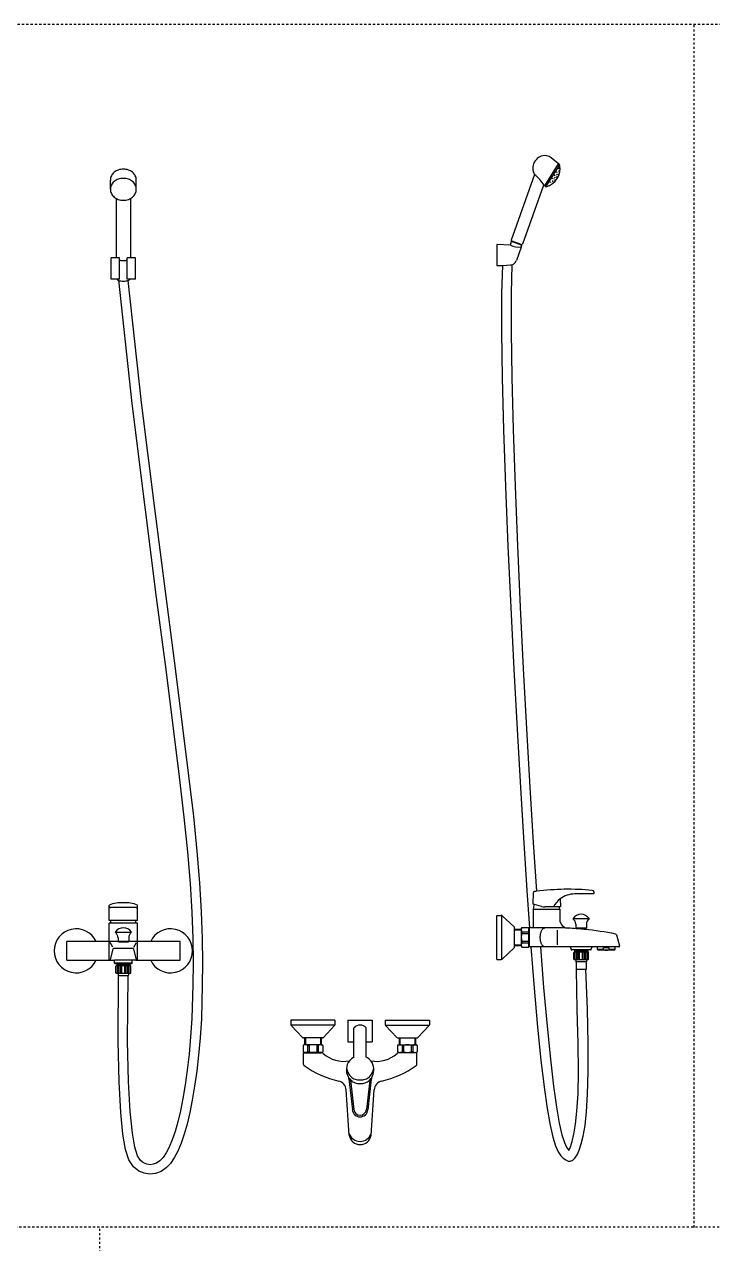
# Model space of a CAD drawing. Header units: inches. Extents: x -292 to 2932, y -132 to 3398.
# Drawn here: x 476.1 to 507.9, y 1110.4 to 1166.7 of the extents above; entities that cross this region are included whole.
import ezdxf

# ---------------------------------------------------------------- set-up
doc = ezdxf.new("R2010")
doc.units = ezdxf.units.IN
doc.header["$MEASUREMENT"] = 0
doc.linetypes.add('DASHDOT2', pattern=[0.5, 0.25, -0.125, 0, -0.125])

# ---------------------------------------------------------------- blocks, each defined once
blk = doc.blocks.new('showerheads_and_shower_faucets')
at = {"color": 18, "linetype": 'DASHDOT2', "true_color": 0x000000, "transparency": 33554541}
for p, q in [((7423.1, 4796.1), (924.4, 4796.1)), ((3372.6, 3385.7), (3372.6, 4796.1)), ((925.3, 3386.4), (7423.1, 3386.4)), ((2675.8, 1080.2), (2675.8, 3386.4))]:
    blk.add_line(p, q, dxfattribs=at)
at = {"color": 18, "true_color": 0x000000, "transparency": 33554541}
for p, q in [((3197.4, 4606.9), (3213.6, 4632.6)), ((3214.9, 4631.6), (3207.2, 4637.9)), ((3185.1, 4620.1), (3157.8, 4543.1)), ((3198.7, 4605.8), (3214.9, 4631.6)), ((3208.8, 4619.6), (3208.5, 4619.1)), ((3209, 4618.8), (3208.5, 4619.1)), ((3209.3, 4619.3), (3208.8, 4619.6)), ((3209.3, 4619.3), (3209, 4618.8)), ((3211.1, 4623.2), (3210.8, 4622.7)), ((3211.3, 4622.4), (3210.8, 4622.7)), ((3211.3, 4620.3), (3211, 4619.8)), ((3211.5, 4619.6), (3211, 4619.8)), ((3211.6, 4622.9), (3211.1, 4623.2)), ((3211.4, 4617.6), (3211.1, 4617.1)), ((3211.6, 4622.9), (3211.3, 4622.4)), ((3211.7, 4620), (3211.3, 4620.3)), ((3211.9, 4617.3), (3211.4, 4617.6)), ((3211.7, 4620), (3211.5, 4619.6)), ((3213.5, 4620.6), (3213.2, 4620.1)), ((3213.7, 4619.8), (3213.2, 4620.1)), ((3213.7, 4624.4), (3213.4, 4623.9)), ((3213.9, 4623.7), (3213.4, 4623.9)), ((3213.8, 4627.5), (3213.5, 4627.1)), ((3214, 4626.8), (3213.5, 4627.1)), ((3213.9, 4620.3), (3213.5, 4620.6)), ((3214.2, 4624.1), (3213.7, 4624.4)), ((3213.9, 4620.3), (3213.7, 4619.8)), ((3214.3, 4627.3), (3213.8, 4627.5)), ((3214.2, 4624.1), (3213.9, 4623.7)), ((3214.3, 4627.3), (3214, 4626.8)), ((2688.2, 4602.8), (2688.2, 4613.6)), ((2718.5, 4602.8), (2718.5, 4613.6)), ((3195.5, 4606.5), (3171.4, 4538.3)), ((3198.7, 4605.8), (3197.3, 4607)), ((3203.8, 4611.6), (3203.5, 4611.1)), ((3204, 4610.8), (3203.5, 4611.1)), ((3204.2, 4611.3), (3203.8, 4611.6)), ((3204.2, 4611.3), (3204, 4610.8)), ((3206.5, 4612.6), (3206.2, 4612.1)), ((3206.7, 4611.8), (3206.2, 4612.1)), ((3206.6, 4615.8), (3206.3, 4615.3)), ((3206.8, 4615), (3206.3, 4615.3)), ((3207, 4612.3), (3206.5, 4612.6)), ((3207.1, 4615.5), (3206.6, 4615.8)), ((3207, 4612.3), (3206.7, 4611.8)), ((3207.1, 4615.5), (3206.8, 4615)), ((3209, 4616.8), (3208.7, 4616.3)), ((3209.2, 4616), (3208.7, 4616.3)), ((3209.1, 4613.8), (3208.8, 4613.3)), ((3209.3, 4613), (3208.8, 4613.3)), ((3209.5, 4616.5), (3209, 4616.8)), ((3209.6, 4613.5), (3209.1, 4613.8)), ((3209.5, 4616.5), (3209.2, 4616)), ((3209.6, 4613.5), (3209.3, 4613)), ((3211.6, 4616.8), (3211.1, 4617.1)), ((3211.9, 4617.3), (3211.6, 4616.8)), ((2694.8, 4592.1), (2694.8, 4522.4)), ((2711.9, 4592.1), (2711.9, 4522.4)), ((3157, 4537.3), (3141.1, 4538.2)), ((3141.1, 4538.2), (3141.1, 4513.3)), ((3157, 4537.3), (3158.3, 4541.4)), ((3159.1, 4541.8), (3158.3, 4542.1)), ((3158.3, 4541.4), (3159.1, 4541.8)), ((3170.2, 4537.1), (3158.3, 4541.4)), ((3169.8, 4538), (3159.1, 4541.8)), ((3169.7, 4534.8), (3164, 4519.2)), ((3170.2, 4537.1), (3169.4, 4535.1)), ((3169.4, 4535.1), (3169.5, 4535.1)), ((3170.3, 4537.8), (3169.8, 4538)), ((3169.8, 4538), (3170.2, 4537.1)), ((2694.8, 4522.4), (2689.1, 4522.4)), ((2698.7, 4522.4), (2694.8, 4522.4)), ((2698.7, 4497.3), (2698.7, 4522.4)), ((2708, 4497.3), (2708, 4522.4)), ((2711.9, 4522.4), (2708, 4522.4)), ((2717.7, 4522.4), (2711.9, 4522.4)), ((3141.1, 4513.3), (3147.8, 4513.6)), ((3147.8, 4513.6), (3157.2, 4514.1)), ((2696.2, 4497.3), (2689.1, 4497.3)), ((2696.2, 4497.3), (2696.2, 4496.7)), ((2698.7, 4497.3), (2696.2, 4497.3)), ((2698.7, 4497.3), (2696.2, 4497.3)), ((2710.6, 4497.3), (2708, 4497.3)), ((2710.6, 4497.3), (2708, 4497.3)), ((2717.7, 4497.3), (2710.6, 4497.3)), ((2710.6, 4497.3), (2710.6, 4496.7)), ((3183.7, 3777.6), (3183.3, 3764.9)), ((3254.3, 3776.6), (3232.6, 3776.6)), ((3254.7, 3779), (3254.7, 3777)), ((2686.8, 3745.6), (2686.8, 3763.6)), ((2718.6, 3760.8), (2688.2, 3760.8)), ((2719.9, 3745.6), (2719.9, 3763.6)), ((3185.1, 3764.2), (3183.4, 3764.7)), ((3193.4, 3762), (3185.1, 3764.2)), ((3214.5, 3761.5), (3197.3, 3761.5)), ((3215.4, 3761.5), (3214.5, 3761.5)), ((3215.3, 3770.7), (3215.6, 3761.7)), ((2688.8, 3745.6), (2686.8, 3745.6)), ((2688.8, 3742.2), (2688.8, 3745.6)), ((2718, 3745.6), (2688.8, 3745.6)), ((2719.9, 3745.6), (2718, 3745.6)), ((2718, 3742.2), (2718, 3745.6)), ((3141.1, 3751.5), (3146.4, 3751.5)), ((3141.1, 3699.9), (3141.1, 3751.5)), ((3147, 3700), (3147, 3751.4)), ((3147.4, 3751.1), (3161.3, 3738)), ((3183.9, 3758.9), (3183.9, 3736.8)), ((3183.9, 3758.9), (3214.9, 3758.9)), ((3214.9, 3758.9), (3214.9, 3746.8)), ((3214.9, 3758.9), (3214.9, 3758.1)), ((3248.8, 3747.4), (3231.2, 3747.4)), ((2688.8, 3742.2), (2686.8, 3742.2)), ((2686.8, 3720.9), (2686.8, 3742.2)), ((2718, 3742.2), (2688.8, 3742.2)), ((2712.2, 3731.6), (2694.6, 3731.6)), ((2719.9, 3742.2), (2718, 3742.2)), ((2719.9, 3720.9), (2719.9, 3742.2)), ((3161.7, 3735.5), (3161.7, 3736.9)), ((3161.7, 3735.5), (3169.9, 3735.5)), ((3161.7, 3716), (3161.7, 3735.5)), ((3161.7, 3734.6), (3169.9, 3734.6)), ((3169.9, 3736), (3170.5, 3737.1)), ((3169.9, 3735.5), (3169.9, 3736)), ((3169.9, 3716), (3169.9, 3735.5)), ((3170.5, 3737.1), (3178.1, 3737.1)), ((3170.5, 3732), (3178.1, 3732)), ((3170.5, 3732), (3170.5, 3730.1)), ((3178.7, 3736), (3178.1, 3737.1)), ((3178.1, 3732), (3178.1, 3730.1)), ((3178.7, 3732.5), (3178.7, 3736)), ((3178.7, 3732.5), (3179.1, 3732.5)), ((3178.7, 3718.9), (3178.7, 3732.5)), ((3179.1, 3736), (3179.1, 3732.5)), ((3179.1, 3732.5), (3179.1, 3718.9)), ((3183.9, 3736.8), (3179.8, 3736.8)), ((3211.9, 3734), (3211.9, 3717)), ((3233.7, 3741.3), (3233.7, 3736.6)), ((3246.2, 3736.6), (3233.7, 3736.6)), ((3234.4, 3735.9), (3233.7, 3736.6)), ((3245.5, 3735.9), (3234.4, 3735.9)), ((3244.1, 3735.9), (3244.1, 3735)), ((3246.2, 3736.6), (3245.5, 3735.9)), ((3246.2, 3741.3), (3246.2, 3736.6)), ((2637, 3698.8), (2637, 3720.9)), ((2671.4, 3720.9), (2637, 3720.9)), ((2686.8, 3720.9), (2671.4, 3720.9)), ((2697.1, 3720.9), (2686.8, 3720.9)), ((2686.8, 3719.6), (2686.8, 3720.9)), ((2686.8, 3698.8), (2686.8, 3719.6)), ((2691, 3714.3), (2688, 3719.6)), ((2697.1, 3725.4), (2697.1, 3720.8)), ((2697.8, 3720), (2697.1, 3720.8)), ((2709.6, 3720.8), (2697.1, 3720.8)), ((2708.9, 3720), (2697.8, 3720)), ((2709.6, 3720.8), (2708.9, 3720)), ((2709.6, 3725.4), (2709.6, 3720.8)), ((2719.9, 3720.9), (2709.6, 3720.9)), ((2715.7, 3714.3), (2718.7, 3719.6)), ((2735.4, 3720.9), (2719.9, 3720.9)), ((2719.9, 3719.6), (2719.9, 3720.9)), ((2719.9, 3698.8), (2719.9, 3719.6)), ((2769.8, 3720.9), (2735.4, 3720.9)), ((2769.8, 3698.8), (2769.8, 3720.9)), ((3161.7, 3716.8), (3169.9, 3716.8)), ((3170.5, 3730.1), (3178.1, 3730.1)), ((3170.5, 3721.3), (3178.1, 3721.3)), ((3170.5, 3721.3), (3170.5, 3719.4)), ((3170.5, 3719.4), (3178.1, 3719.4)), ((3178.1, 3721.3), (3178.1, 3719.4)), ((3178.7, 3715.4), (3178.7, 3718.9)), ((3178.7, 3718.9), (3179.1, 3718.9)), ((3179.1, 3718.9), (3179.1, 3715.4)), ((3281.5, 3728.5), (3284.9, 3715.6)), ((3161.3, 3713.5), (3147.4, 3700.3)), ((3161.7, 3714.5), (3161.7, 3716)), ((3161.7, 3716), (3169.9, 3716)), ((3169.9, 3715.4), (3169.9, 3716)), ((3169.9, 3715.4), (3170.5, 3714.3)), ((3170.5, 3714.3), (3178.1, 3714.3)), ((3178.7, 3715.4), (3178.1, 3714.3)), ((3181.1, 3714.6), (3179.8, 3714.6)), ((3185.3, 3714.6), (3181.1, 3714.6)), ((3192.3, 3714.6), (3185.3, 3714.6)), ((3225.9, 3714.6), (3192.3, 3714.6)), ((3254, 3714.6), (3225.9, 3714.6)), ((3228.1, 3711.7), (3228.1, 3712.4)), ((3232.2, 3711), (3228.9, 3711)), ((3231.5, 3711), (3229.5, 3711)), ((3231.7, 3708.2), (3231.3, 3707.8)), ((3231.3, 3700), (3231.3, 3707.8)), ((3232.2, 3708.2), (3231.7, 3708.2)), ((3232.2, 3711), (3232.2, 3708.2)), ((3247.7, 3711), (3232.2, 3711)), ((3233.1, 3709.6), (3232.2, 3710.4)), ((3247.7, 3708.2), (3232.2, 3708.2)), ((3233, 3700), (3233, 3707.8)), ((3246.8, 3709.6), (3233.1, 3709.6)), ((3233.1, 3709.6), (3233.1, 3708.2)), ((3234.8, 3700), (3234.8, 3707.8)), ((3236.5, 3700), (3236.5, 3707.8)), ((3238.2, 3700), (3238.2, 3707.8)), ((3241.7, 3700), (3241.7, 3707.8)), ((3243.4, 3700), (3243.4, 3707.8)), ((3245.1, 3700), (3245.1, 3707.8)), ((3246.8, 3709.6), (3247.7, 3710.4)), ((3246.8, 3709.6), (3246.8, 3708.2)), ((3246.9, 3700), (3246.9, 3707.8)), ((3251, 3711), (3247.7, 3711)), ((3247.7, 3711), (3247.7, 3708.2)), ((3248.2, 3708.2), (3247.7, 3708.2)), ((3248.6, 3707.8), (3248.2, 3708.2)), ((3248.6, 3700), (3248.6, 3707.8)), ((3251.7, 3711.7), (3251.7, 3712.4)), ((3259.1, 3714.6), (3254, 3714.6)), ((3259.1, 3711.3), (3259.1, 3714.6)), ((3279.8, 3714.6), (3259.1, 3714.6)), ((3259.9, 3710.6), (3259.1, 3711.3)), ((3266.1, 3711.3), (3259.1, 3711.3)), ((3279, 3710.6), (3259.9, 3710.6)), ((3266.1, 3711.3), (3266.1, 3713.4)), ((3272.8, 3711.3), (3272.8, 3713.4)), ((3279.8, 3711.3), (3272.8, 3711.3)), ((3279, 3710.6), (3279.8, 3711.3)), ((3284.2, 3714.6), (3279.8, 3714.6)), ((3279.8, 3711.3), (3279.8, 3714.6)), ((2637, 3698.8), (2671.4, 3698.8)), ((2671.4, 3698.8), (2688.6, 3698.8)), ((2688.6, 3698.8), (2693, 3698.8)), ((2693, 3695.5), (2693, 3698.8)), ((2713.7, 3698.8), (2693, 3698.8)), ((2693.8, 3694.7), (2693, 3695.5)), ((2713.7, 3695.5), (2693, 3695.5)), ((2695.6, 3694.7), (2693.8, 3694.7)), ((2695.1, 3692.4), (2694.7, 3692)), ((2694.7, 3684.1), (2694.7, 3692)), ((2695.6, 3692.4), (2695.1, 3692.4)), ((2695.6, 3694.7), (2695.6, 3692.4)), ((2711.1, 3694.7), (2695.6, 3694.7)), ((2696.5, 3693.7), (2695.6, 3694.6)), ((2711.1, 3692.4), (2695.6, 3692.4)), ((2696.4, 3684.1), (2696.4, 3692)), ((2696.5, 3693.7), (2696.5, 3692.4)), ((2710.2, 3693.7), (2696.5, 3693.7)), ((2698.2, 3684.1), (2698.2, 3692)), ((2699.9, 3684.1), (2699.9, 3692)), ((2701.6, 3684.1), (2701.6, 3692)), ((2705.1, 3684.1), (2705.1, 3692)), ((2706.8, 3684.1), (2706.8, 3692)), ((2708.5, 3684.1), (2708.5, 3692)), ((2710.2, 3693.7), (2711.1, 3694.6)), ((2710.2, 3693.7), (2710.2, 3692.4)), ((2710.3, 3684.1), (2710.3, 3692)), ((2712.9, 3694.7), (2711.1, 3694.7)), ((2711.1, 3694.7), (2711.1, 3692.4)), ((2711.6, 3692.4), (2711.1, 3692.4)), ((2712, 3692), (2711.6, 3692.4)), ((2712, 3684.1), (2712, 3692)), ((2712.9, 3694.7), (2713.7, 3695.5)), ((2718.1, 3698.8), (2713.7, 3698.8)), ((2713.7, 3695.5), (2713.7, 3698.8)), ((2718.1, 3698.8), (2735.4, 3698.8)), ((2735.4, 3698.8), (2769.8, 3698.8)), ((3141.1, 3699.9), (3146.4, 3699.9)), ((3231.3, 3700), (3232.1, 3699.2)), ((3233.8, 3699.2), (3232.1, 3699.2)), ((3233.8, 3699.2), (3233.8, 3697.2)), ((3246.1, 3699.2), (3233.8, 3699.2)), ((3234.1, 3696.7), (3234.1, 3688.1)), ((3245.7, 3696.9), (3234.2, 3696.9)), ((3245.8, 3696.7), (3245.8, 3688.1)), ((3247.8, 3699.2), (3246.1, 3699.2)), ((3246.1, 3699.2), (3246.1, 3697.2)), ((3248.6, 3700), (3247.8, 3699.2)), ((2694.7, 3684.1), (2695.5, 3683.4)), ((2697.2, 3683.4), (2695.5, 3683.4)), ((2709.5, 3683.4), (2697.2, 3683.4)), ((2697.2, 3683.4), (2697.2, 3681.3)), ((2697.5, 3680.9), (2697.8, 3680.9)), ((2697.8, 3680.9), (2708.9, 3680.9)), ((2708.9, 3680.9), (2709.2, 3680.9)), ((2709.5, 3683.4), (2709.5, 3681.3)), ((2711.3, 3683.4), (2709.5, 3683.4)), ((2712, 3684.1), (2711.3, 3683.4)), ((3234.4, 3688.1), (3234.1, 3688.1)), ((3245.5, 3688.1), (3234.4, 3688.1)), ((3245.8, 3688.1), (3245.5, 3688.1)), ((2951.4, 3628.5), (2899.8, 3628.5)), ((2899.8, 3628.5), (2899.8, 3623.2)), ((2951.3, 3622.6), (2899.9, 3622.6)), ((2900.2, 3622.2), (2913.4, 3608.3)), ((2937.8, 3608.3), (2951, 3622.2)), ((2951.4, 3628.5), (2951.4, 3623.2)), ((2966.6, 3628.5), (2976.3, 3628.5)), ((2973.7, 3603.4), (2973.7, 3619.7)), ((2976.3, 3628.5), (2985.6, 3628.5)), ((2985.6, 3628.5), (2995.2, 3628.5)), ((2988.1, 3603.4), (2988.1, 3619.7)), ((3010.4, 3628.5), (3010.4, 3623.2)), ((3010.4, 3628.5), (3062.1, 3628.5)), ((3010.6, 3622.6), (3062, 3622.6)), ((3024, 3608.3), (3010.8, 3622.2)), ((3061.7, 3622.2), (3048.5, 3608.3)), ((3062.1, 3628.5), (3062.1, 3623.2)), ((2915.8, 3607.8), (2914.4, 3607.8)), ((2935.4, 3607.8), (2915.8, 3607.8)), ((2915.8, 3607.8), (2915.8, 3599.7)), ((2916.7, 3607.8), (2916.7, 3599.7)), ((2934.5, 3607.8), (2934.5, 3599.7)), ((2935.4, 3607.8), (2935.4, 3599.7)), ((2936.8, 3607.8), (2935.4, 3607.8)), ((2966.6, 3603.4), (2973.7, 3603.4)), ((2973.7, 3585.1), (2973.7, 3603.4)), ((2988.1, 3603.4), (2995.2, 3603.4)), ((2988.1, 3585.1), (2988.1, 3603.4)), ((3025.1, 3607.8), (3026.5, 3607.8)), ((3026.5, 3607.8), (3046, 3607.8)), ((3026.5, 3607.8), (3026.5, 3599.7)), ((3027.4, 3607.8), (3027.4, 3599.7)), ((3045.2, 3607.8), (3045.2, 3599.7)), ((3046, 3607.8), (3047.4, 3607.8)), ((3046, 3607.8), (3046, 3599.7)), ((2915.3, 3599.7), (2914.2, 3599.1)), ((2914.2, 3599.1), (2914.2, 3591.5)), ((2915.3, 3590.9), (2914.2, 3591.5)), ((2914.5, 3576.5), (2914.5, 3589.8)), ((2915.8, 3599.7), (2915.3, 3599.7)), ((2918.8, 3590.9), (2915.3, 3590.9)), ((2915.3, 3590.5), (2918.8, 3590.5)), ((2935.4, 3599.7), (2915.8, 3599.7)), ((2932.4, 3590.9), (2918.8, 3590.9)), ((2918.8, 3590.9), (2918.8, 3590.5)), ((2918.8, 3590.5), (2932.4, 3590.5)), ((2919.3, 3599.1), (2921.2, 3599.1)), ((2919.3, 3599.1), (2919.3, 3591.5)), ((2919.3, 3591.5), (2921.2, 3591.5)), ((2921.2, 3599.1), (2921.2, 3591.5)), ((2930, 3599.1), (2931.9, 3599.1)), ((2930, 3599.1), (2930, 3591.5)), ((2930, 3591.5), (2931.9, 3591.5)), ((2931.9, 3599.1), (2931.9, 3591.5)), ((2932.4, 3590.9), (2932.4, 3590.5)), ((2935.9, 3590.9), (2932.4, 3590.9)), ((2932.4, 3590.5), (2935.2, 3590.5)), ((2935.9, 3599.7), (2935.4, 3599.7)), ((2935.9, 3599.7), (2937, 3599.1)), ((2935.9, 3590.9), (2937, 3591.5)), ((2937, 3599.1), (2937, 3591.5)), ((3025.9, 3599.7), (3024.8, 3599.1)), ((3024.8, 3599.1), (3024.8, 3591.5)), ((3025.9, 3590.9), (3024.8, 3591.5)), ((3025.9, 3599.7), (3026.5, 3599.7)), ((3025.9, 3590.9), (3029.4, 3590.9)), ((3026.5, 3599.7), (3046, 3599.7)), ((3029.4, 3590.5), (3026.6, 3590.5)), ((3029.4, 3590.9), (3043.1, 3590.9)), ((3029.4, 3590.9), (3029.4, 3590.5)), ((3043.1, 3590.5), (3029.4, 3590.5)), ((3031.8, 3599.1), (3030, 3599.1)), ((3030, 3599.1), (3030, 3591.5)), ((3031.8, 3591.5), (3030, 3591.5)), ((3031.8, 3599.1), (3031.8, 3591.5)), ((3042.5, 3599.1), (3040.7, 3599.1)), ((3040.7, 3599.1), (3040.7, 3591.5)), ((3042.5, 3591.5), (3040.7, 3591.5)), ((3042.5, 3599.1), (3042.5, 3591.5)), ((3043.1, 3590.9), (3046.6, 3590.9)), ((3043.1, 3590.9), (3043.1, 3590.5)), ((3046.6, 3590.5), (3043.1, 3590.5)), ((3046, 3599.7), (3046.6, 3599.7)), ((3046.6, 3599.7), (3047.7, 3599.1)), ((3046.6, 3590.9), (3047.7, 3591.5)), ((3047.3, 3576.5), (3047.3, 3589.8)), ((3047.7, 3599.1), (3047.7, 3591.5)), ((2967.8, 3559.8), (2971.8, 3523.5)), ((2968.1, 3493.9), (2964.4, 3547.1)), ((2969.8, 3558.4), (2973.6, 3523.7)), ((2992.1, 3558.4), (2988.3, 3523.7)), ((2994, 3559.3), (2990.1, 3523.5)), ((2993.7, 3493.9), (2997.5, 3547.1))]:
    blk.add_line(p, q, dxfattribs=at)
for points in [[(2718.5, 4613.6, 0.114159), (2717.4, 4618.4, 0.10366), (2714.1, 4622.7, 0.091606), (2709.3, 4625.4, 0.08459), (2703.4, 4626.4, 0.08459), (2697.4, 4625.4, 0.091606), (2692.6, 4622.7, 0.10366), (2689.3, 4618.4, 0.114159), (2688.2, 4613.6, 0.114159)], [(2689.3, 4607.6, 0.114159), (2688.2, 4602.8, 0.114159)], [(2718.5, 4602.8, 0.114159), (2717.4, 4607.6, 0.10366), (2714.1, 4611.9, 0.091606), (2709.3, 4614.6, 0.08459), (2703.4, 4615.6, 0.08459), (2697.4, 4614.6, 0.091606), (2692.6, 4611.9, 0.10366), (2689.3, 4607.6, 0.114159)], [(2688.2, 4602.8, 0.114159), (2689.3, 4597.9, 0.10366), (2692.6, 4593.7, 0.043813), (2694.8, 4592.1, 0.08459)], [(2694.8, 4592.1, 0.047602), (2697.4, 4590.9, 0.08459), (2703.4, 4589.9, 0.08459), (2709.3, 4590.9, 0.047602), (2711.9, 4592.1, 0.10366)], [(2711.9, 4592.1, 0.043813), (2714.1, 4593.7, 0.10366), (2717.4, 4597.9, 0.114159), (2718.5, 4602.8, 0.114159)], [(2698.7, 4519.8, 0.036466), (2700.4, 4519.5, 0.034134), (2703.4, 4519.3, 0.034134), (2706.3, 4519.5, 0.036466), (2708, 4519.8, 0.08895)], [(2696.2, 4496.7, 0.030318), (2697.5, 4496.1, 0.034134)], [(2697.5, 4496.1, 0.063865), (2700.4, 4495.3, 0.034134), (2703.4, 4495.1, 0.034134), (2706.3, 4495.3, 0.050833), (2708.7, 4495.9, 0.08895)], [(2708.7, 4495.9, 0.043325), (2710.6, 4496.7, 0.08895)], [(3197.4, 3714.6, -0.179922), (3195.6, 3715.3, -0.103187), (3193.6, 3717.9, -0.062886), (3192.5, 3721.2, -0.049095), (3192, 3725.7, -0.049095), (3192.5, 3730.2, -0.062886), (3193.6, 3733.5, -0.103187), (3195.6, 3736.1, -0.179922), (3197.4, 3736.8, -0.179922)], [(2718.1, 3698.8, 0.493145), (2718.8, 3699.7), (2715.6, 3712, 0.339454), (2714.7, 3712.6), (2692, 3712.6, 0.339454), (2691.2, 3712), (2687.9, 3699.7, 0.493145), (2688.6, 3698.8)], [(2966.5, 3567.3, 0.018466), (2966.9, 3566.6, 0.10366), (2970.2, 3562.3, 0.091606), (2975, 3559.5, 0.08459), (2980.9, 3558.5, 0.08459), (2986.9, 3559.5, 0.091606), (2991.7, 3562.3, 0.10366), (2995, 3566.6, 0.018466), (2995.3, 3567.3, 0.114159)], [(2966.5, 3563.1, 0.018466), (2966.9, 3562.4, 0.10366), (2970.2, 3558.1, 0.091606), (2975, 3555.3, 0.08459), (2980.9, 3554.3, 0.08459), (2986.9, 3555.3, 0.091606), (2991.7, 3558.1, 0.10366), (2995, 3562.4, 0.018466), (2995.3, 3563.1, 0.114159)]]:
    blk.add_lwpolyline(points, format="xyb", dxfattribs=at)
for points in [[(2689.1, 4497.3), (2689.1, 4522.4)], [(2717.7, 4497.3), (2717.7, 4522.4)], [(3147.8, 4513.6), (3146.8, 4481.1), (3146.7, 4435.8), (3147.5, 4381.8), (3149.1, 4320.7), (3151.4, 4254.2), (3154.2, 4184.2), (3157.4, 4112.3), (3161, 4040.2), (3164.8, 3969.6), (3168.7, 3901.3), (3172.7, 3836), (3176.8, 3774.6), (3179.5, 3736.7)], [(3158.9, 4514.4), (3157.9, 4480.9), (3157.8, 4435.9), (3158.6, 4382), (3160.2, 4321), (3162.5, 4254.6), (3165.3, 4184.7), (3168.5, 4112.8), (3172.1, 4040.8), (3175.9, 3970.2), (3179.8, 3901.9), (3183.8, 3836.8), (3187.6, 3779.7)], [(2708.7, 4495.9), (2724.3, 4353), (2739.9, 4228.5), (2753.1, 4125.5), (2764, 4041), (2772.8, 3971.9), (2779.9, 3915.1), (2785.4, 3867.8), (2789.6, 3826.8), (2792.7, 3789.6), (2794.7, 3755.6), (2795.8, 3724.4), (2796.2, 3695.9), (2795.8, 3669.8), (2794.8, 3630.1), (2793.3, 3608.1), (2791.4, 3587.6), (2789.3, 3568.7), (2786.8, 3551.1), (2784.1, 3534.9), (2781.2, 3520.2), (2778.1, 3506.8), (2774.7, 3494.9), (2771.1, 3484.3), (2767.2, 3475.1), (2763.1, 3467.3), (2758.5, 3460.7), (2753.4, 3455.3), (2747.5, 3451.2), (2741, 3448.7), (2734.2, 3448), (2727.7, 3449.1), (2721.5, 3451.7), (2715.2, 3456.5), (2709.9, 3464.9), (2706, 3477.1), (2702.9, 3494.9), (2700.4, 3520.5), (2698.4, 3556.2), (2697.1, 3604), (2697.8, 3680.9)], [(2697.5, 4496.1), (2713.2, 4351.6), (2728.9, 4227.1), (2742, 4124.1), (2753, 4039.6), (2761.8, 3970.5), (2768.9, 3913.8), (2774.4, 3866.6), (2778.6, 3825.8), (2781.6, 3788.8), (2783.6, 3755.1), (2784.7, 3724.2), (2785.1, 3695.9), (2784.7, 3670.1), (2783.7, 3630.7), (2782.2, 3608.9), (2780.4, 3588.8), (2778.2, 3570.1), (2775.8, 3552.8), (2773.2, 3536.9), (2770.4, 3522.5), (2767.3, 3509.6), (2764.1, 3498.2), (2760.7, 3488.3), (2757.2, 3479.9), (2753.6, 3473.1), (2749.9, 3467.7), (2746.1, 3463.8), (2742.3, 3461.1), (2738.4, 3459.6), (2734.6, 3459.2), (2730.8, 3459.9), (2727.1, 3461.4), (2723.5, 3464.2), (2720, 3469.7), (2716.8, 3479.7), (2713.9, 3496.3), (2711.5, 3521.4), (2709.5, 3556.7), (2708.2, 3604.2), (2708.9, 3680.9)], [(3181.1, 3714.6), (3185, 3666.1), (3189, 3620.5), (3192.8, 3581.6), (3196.5, 3550), (3200.1, 3524.9), (3203.5, 3505.7), (3206.8, 3491.4), (3210, 3481.2), (3213.1, 3474.3), (3216.1, 3469.7), (3219, 3466.8), (3221.9, 3464.7), (3224.7, 3463.5), (3227.4, 3463.4), (3230.1, 3464.4), (3232.7, 3466.8), (3235.3, 3470.6), (3237.8, 3476.2), (3240.1, 3483.5), (3242.4, 3492.8), (3244.5, 3505.1), (3246.2, 3521.1), (3247.5, 3541.9), (3248.2, 3568.2), (3248.2, 3601.1), (3247.3, 3641.4), (3245.5, 3688.1)], [(3192.3, 3714.6), (3196, 3667), (3200, 3621.5), (3203.9, 3582.8), (3207.5, 3551.4), (3211.1, 3526.7), (3214.4, 3507.9), (3217.5, 3494.3), (3220.4, 3485.1), (3222.8, 3479.6), (3224.7, 3476.8), (3225.5, 3476), (3225.5, 3476), (3227.4, 3480.2), (3229.5, 3486.5), (3231.5, 3495.1), (3233.5, 3506.6), (3235.1, 3522), (3236.3, 3542.3), (3236.8, 3568.3), (3236.6, 3600.9), (3235.4, 3641), (3234.4, 3688.1)], [(2966.6, 3628.5), (2966.6, 3603.4)], [(2995.2, 3628.5), (2995.2, 3603.4)]]:
    blk.add_lwpolyline(points, dxfattribs=at)
for centre, radius, start, end in [((3198.4, 4627.4), 15.1, 95.6976, 208.6407), ((3196.3, 4627.2), 15.2, 44.6625, 88.0368), ((3157.9, 4584.4), 44.9, 30.625, 52.7274), ((3193.1, 4627.2), 22.1, 284.5856, 11.2671), ((3196.6, 4606.2), 1.11, 50.4899, 160.4899), ((3166.2, 4553.4), 18.5, 240.0784, 279.9216), ((3158.6, 4542.9), 0.83, 160.4899, 250.4899), ((3169.4, 4534.8), 0.277, 340, 80), ((3170.6, 4538.6), 0.83, 250.4899, 340.4899), ((3156.7, 4521.8), 7.75, 286.4553, 340), ((3156.7, 4521.8), 7.75, 273, 286.4553), ((3185.5, 3777.6), 1.84, 97.7951, 178), ((3225.3, 3487), 295.1, 97.3455, 97.7951), ((3225.3, 3487), 295.1, 84.6122, 97.3455), ((3232.6, 3748.2), 28.4, 90, 127.5013), ((3252.9, 3779), 1.84, 0, 84.6122), ((3254.3, 3777), 0.369, 270, 0), ((2700.3, 3731.5), 34.8, 84.9707, 112.7564), ((2688.2, 3762.1), 1.38, 169.2097, 271.1686), ((2706.4, 3731.5), 34.8, 67.2436, 95.0293), ((2718.5, 3762.1), 1.38, 268.8314, 10.7903), ((3183.4, 3764.9), 0.184, 178, 255), ((3199.4, 3758.3), 15.5, 157.3934, 177.6419), ((3197.3, 3776.2), 14.8, 255, 270), ((3232.6, 3748.2), 28.4, 127.5013, 152.1258), ((3199.4, 3758.3), 15.5, 2.3581, 11.9457), ((3215.4, 3761.7), 0.184, 270, 2), ((3146.4, 3750.1), 1.48, 46.4688, 90), ((3225.2, 3746.8), 10.3, 180, 267.2818), ((3230.9, 3747.5), 0.369, 147.6535, 233.4704), ((3239.9, 3741.8), 11.1, 32.3465, 147.6535), ((3226.3, 3741.3), 7.38, 0, 53.4704), ((3253.6, 3741.3), 7.38, 126.5296, 180), ((3249, 3747.5), 0.369, 306.5296, 32.3465), ((2648, 3709.9), 25.8, 25.3769, 334.6231), ((2703.4, 3725.9), 11.1, 32.3465, 147.6535), ((2694.3, 3731.7), 0.369, 147.6535, 233.4704), ((2689.7, 3725.4), 7.38, 0, 53.4704), ((2717, 3725.4), 7.38, 126.5296, 180), ((2712.4, 3731.7), 0.369, 306.5296, 32.3465), ((2758.7, 3709.9), 25.8, 205.3769, 154.6231), ((3160.3, 3736.9), 1.48, 0, 46.4688), ((3175.4, 3734.6), 5.54, 152.2042, 207.7958), ((3173.2, 3734.6), 5.54, 332.2042, 27.7958), ((3179.8, 3736), 0.738, 113.082, 180), ((3179.8, 3736), 0.738, 90, 113.082), ((3190.8, 3220.4), 516.4, 89.0461, 90.7651), ((3207.2, 3368), 368.9, 87.2818, 91.3053), ((3207.2, 3368), 368.9, 85.771, 87.2818), ((3207.2, 3368), 368.9, 84.9082, 85.771), ((3207.2, 3368), 368.9, 84.2637, 84.9082), ((3207.2, 3368), 368.9, 78.563, 84.2637), ((3185.5, 3725.7), 15.7, 163.5736, 196.4264), ((3175.4, 3716.9), 5.54, 152.2042, 208.0385), ((3163.1, 3725.7), 15.7, 343.5736, 16.4264), ((3173.2, 3716.9), 5.54, 332.2042, 27.7958), ((3280.1, 3728.1), 1.48, 15, 78.563), ((3160.3, 3714.5), 1.48, 313.5312, 0), ((3179.8, 3715.4), 0.738, 180, 270), ((3225.9, 3712.4), 2.21, 0, 90), ((3228.9, 3711.7), 0.738, 180, 270), ((3251, 3711.7), 0.738, 270, 0), ((3254, 3712.4), 2.21, 90, 180), ((3269.5, 3676.6), 36.9, 84.8364, 95.1636), ((3269.5, 3718.4), 7.84, 244.9424, 295.0576), ((3284.2, 3715.4), 0.738, 270, 15), ((3146.4, 3701.4), 1.48, 270, 313.5312), ((3234, 3697.2), 0.226, 180, 250.5288), ((3233.9, 3696.7), 0.226, 0, 70.5288), ((3246, 3696.7), 0.226, 109.4712, 180), ((3245.8, 3697.2), 0.226, 289.4712, 0), ((2697.5, 3681.3), 0.226, 180, 250.5288), ((2697.3, 3680.9), 0.226, 0, 70.5288), ((2709.4, 3680.9), 0.226, 109.4712, 180), ((2709.3, 3681.3), 0.226, 289.4712, 0), ((2901.3, 3623.2), 1.48, 180, 223.5312), ((2949.9, 3623.2), 1.48, 316.4688, 0), ((2980.9, 3612.8), 10, 44.1454, 135.8546), ((3011.9, 3623.2), 1.48, 180, 223.5312), ((3060.6, 3623.2), 1.48, 316.4688, 0), ((2914.4, 3609.3), 1.48, 223.5312, 270), ((2936.8, 3609.3), 1.48, 270, 316.4688), ((3025.1, 3609.3), 1.48, 223.5312, 270), ((3047.4, 3609.3), 1.48, 270, 316.4688), ((2916.7, 3594.2), 5.54, 62.2042, 117.7958), ((2916.7, 3596.4), 5.54, 242.2042, 297.7958), ((2915.3, 3589.8), 0.738, 90, 180), ((2925.6, 3584.1), 15.7, 73.5736, 106.4264), ((2925.6, 3606.5), 15.7, 253.5736, 286.4264), ((2934.5, 3594.2), 5.54, 62.2042, 117.7958), ((2934.5, 3596.4), 5.54, 242.2042, 297.7958), ((2935.2, 3586.8), 3.69, 48.5776, 90), ((2962.1, 3617.2), 36.9, 228.5776, 279.8672), ((2999.8, 3617.2), 36.9, 260.1328, 311.4224), ((3026.6, 3586.8), 3.69, 90, 131.4224), ((3027.4, 3594.2), 5.54, 62.2042, 117.7958), ((3027.4, 3596.4), 5.54, 242.2042, 297.7958), ((3036.3, 3584.1), 15.7, 73.5736, 106.4264), ((3036.3, 3606.5), 15.7, 253.5736, 286.4264), ((3045.1, 3594.2), 5.54, 62.2042, 117.7958), ((3045.1, 3596.4), 5.54, 242.2042, 297.7958), ((3046.6, 3589.8), 0.738, 0, 90), ((2916, 3576.5), 1.48, 180, 234.8374), ((2981.9, 3670), 115.8, 234.8374, 257.0246), ((2980.9, 3570.6), 16.2, 140.5411, 210.0814), ((2980.9, 3570.6), 16.2, 116.3071, 140.5411), ((2980.9, 3570.6), 16.2, 39.4589, 63.6929), ((2980.9, 3570.6), 16.2, 329.9186, 39.4589), ((2980, 3670), 115.8, 282.9754, 305.1626), ((3045.9, 3576.5), 1.48, 305.1626, 0), ((2980.9, 3574.8), 16.2, 187.4187, 210.0814), ((2960.5, 3558.8), 7.38, 6.2121, 30.0814), ((3001.4, 3558.8), 7.38, 149.9186, 175.841), ((2980.9, 3574.8), 16.2, 329.9186, 352.5813), ((2953.4, 3546.3), 11.1, 4, 77.0246), ((3008.5, 3546.3), 11.1, 102.9754, 176), ((2980.9, 3524.5), 9.22, 186.2196, 353.7804), ((2980.9, 3524.5), 7.38, 186.2196, 353.7804), ((2980.9, 3500.1), 13.7, 199.084, 340.916), ((2980.9, 3495.6), 12.9, 187.5313, 352.4687)]:
    blk.add_arc(centre, radius, start, end, dxfattribs=at)

msp = doc.modelspace()

# ---------------------------------------------------------------- block references
at = {"transparency": 33554541, "xscale": 0.03937007874015748, "yscale": 0.03937007874015748, "zscale": 0.03937007874015748}
msp.add_blockref('showerheads_and_shower_faucets', (374.26515, 977.88024), dxfattribs=at)

doc.saveas('drawing.dxf')
